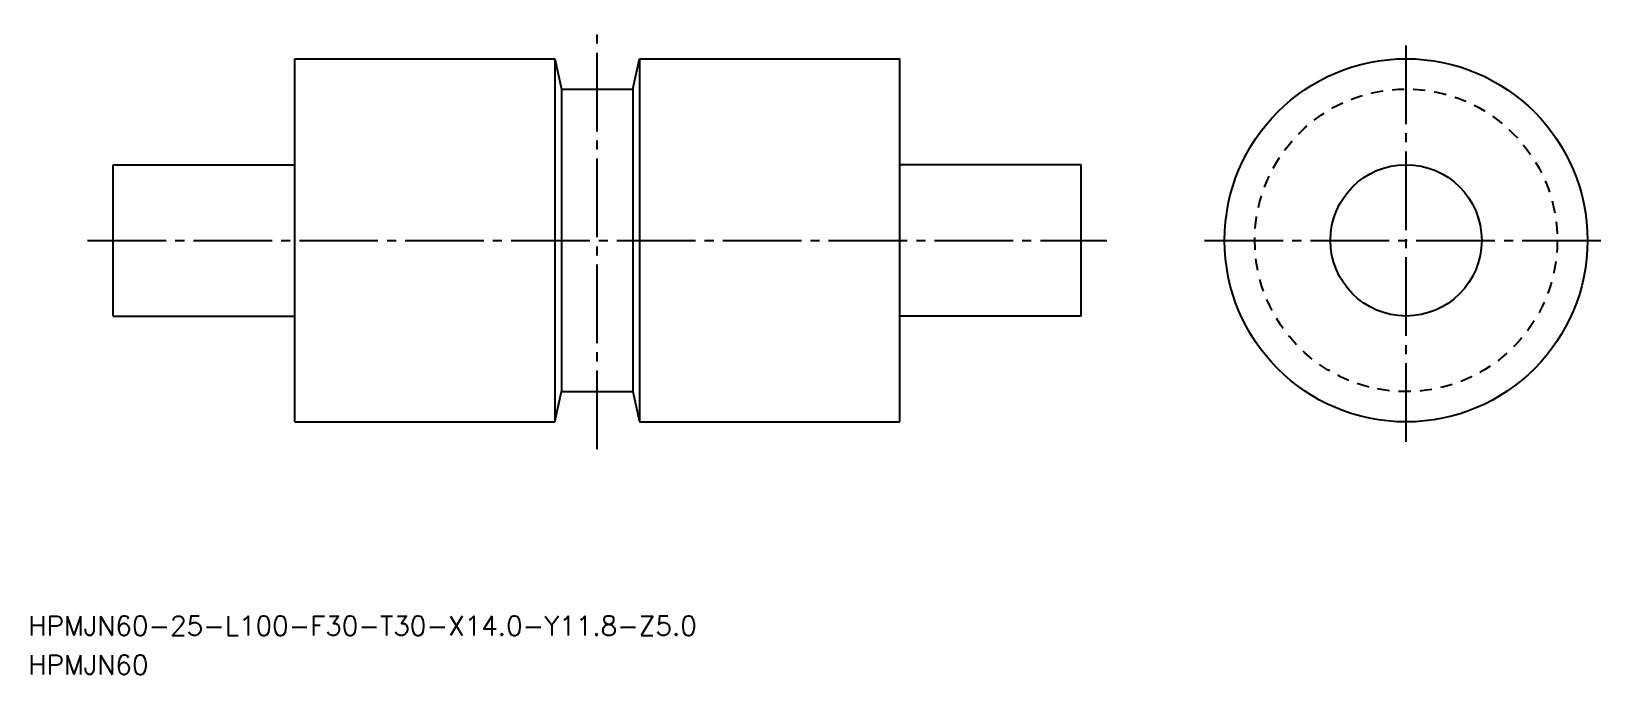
# Model space of a CAD drawing. Extents: x 64 to 325, y 129 to 236.
import ezdxf

# ---------------------------------------------------------------- set-up
doc = ezdxf.new("R2010")
doc.units = 0
doc.linetypes.add('CENTER', pattern=[17.5, 13, -1.5, 1.5, -1.5])
doc.linetypes.add('DASHED', pattern=[3.5, 2, -1.5])
doc.layers.get('0').update_dxf_attribs({"linetype": 'CONTINUOUS'})
doc.layers.add('CENTER', color=1, linetype='CENTER')
doc.styles.get("Standard").update_dxf_attribs({"font": 'txt.shx', "bigfont": '@extfont2.shx'})

msp = doc.modelspace()

# ---------------------------------------------------------------- linework, layer by layer
at = {"color": 7, "linetype": 'CONTINUOUS'}
for p, q in [((107.64, 231.08), (150.64, 231.08)), ((107.64, 171.08), (107.64, 231.08)), ((150.64, 231.08), (151.74, 226.08)), ((150.64, 231.08), (150.64, 171.08)), ((163.54, 226.08), (164.64, 231.08)), ((164.64, 231.08), (207.64, 231.08)), ((164.64, 231.08), (164.64, 171.08)), ((207.64, 171.08), (207.64, 231.08)), ((151.74, 226.08), (163.54, 226.08)), ((151.74, 226.08), (163.54, 226.08)), ((151.74, 226.08), (151.74, 176.08)), ((163.54, 226.08), (163.54, 176.08)), ((77.64, 213.58), (107.64, 213.58)), ((77.64, 188.58), (77.64, 213.58)), ((237.64, 213.58), (207.64, 213.58)), ((237.64, 188.58), (237.64, 213.58)), ((77.64, 188.58), (107.64, 188.58)), ((107.64, 171.08), (107.64, 188.58)), ((107.64, 171.08), (107.64, 188.58)), ((207.64, 171.08), (207.64, 188.58)), ((237.64, 188.58), (207.64, 188.58)), ((150.64, 171.08), (151.74, 176.08)), ((151.74, 176.08), (163.54, 176.08)), ((151.74, 176.08), (163.54, 176.08)), ((163.54, 176.08), (164.64, 171.08)), ((107.64, 171.08), (150.64, 171.08)), ((164.64, 171.08), (207.64, 171.08))]:
    msp.add_line(p, q, dxfattribs=at)
for radius in [30, 12.5]:
    msp.add_circle((291.34, 201.08), radius, dxfattribs=at)
at = {"color": 3, "linetype": 'DASHED'}
msp.add_circle((291.34, 201.08), 25, dxfattribs=at)
at = {"layer": 'CENTER', "color": 1, "linetype": 'CENTER'}
for p, q in [((157.64, 166.58), (157.64, 235.58)), ((291.34, 167.78), (291.34, 234.38)), ((73.39, 201.08), (241.89, 201.08)), ((258.03, 201.08), (324.64, 201.08))]:
    msp.add_line(p, q, dxfattribs=at)

# ---------------------------------------------------------------- texts
at = {"color": 7, "linetype": 'CONTINUOUS'}
for s, p in [('HPMJN60-25-L100-F30-T30-X14.0-Y11.8-Z5.0', (63.57, 135.81)), ('HPMJN60', (63.57, 129.36))]:
    msp.add_text(s, height=3.2, dxfattribs=at).set_placement(p)

doc.saveas('drawing.dxf')
